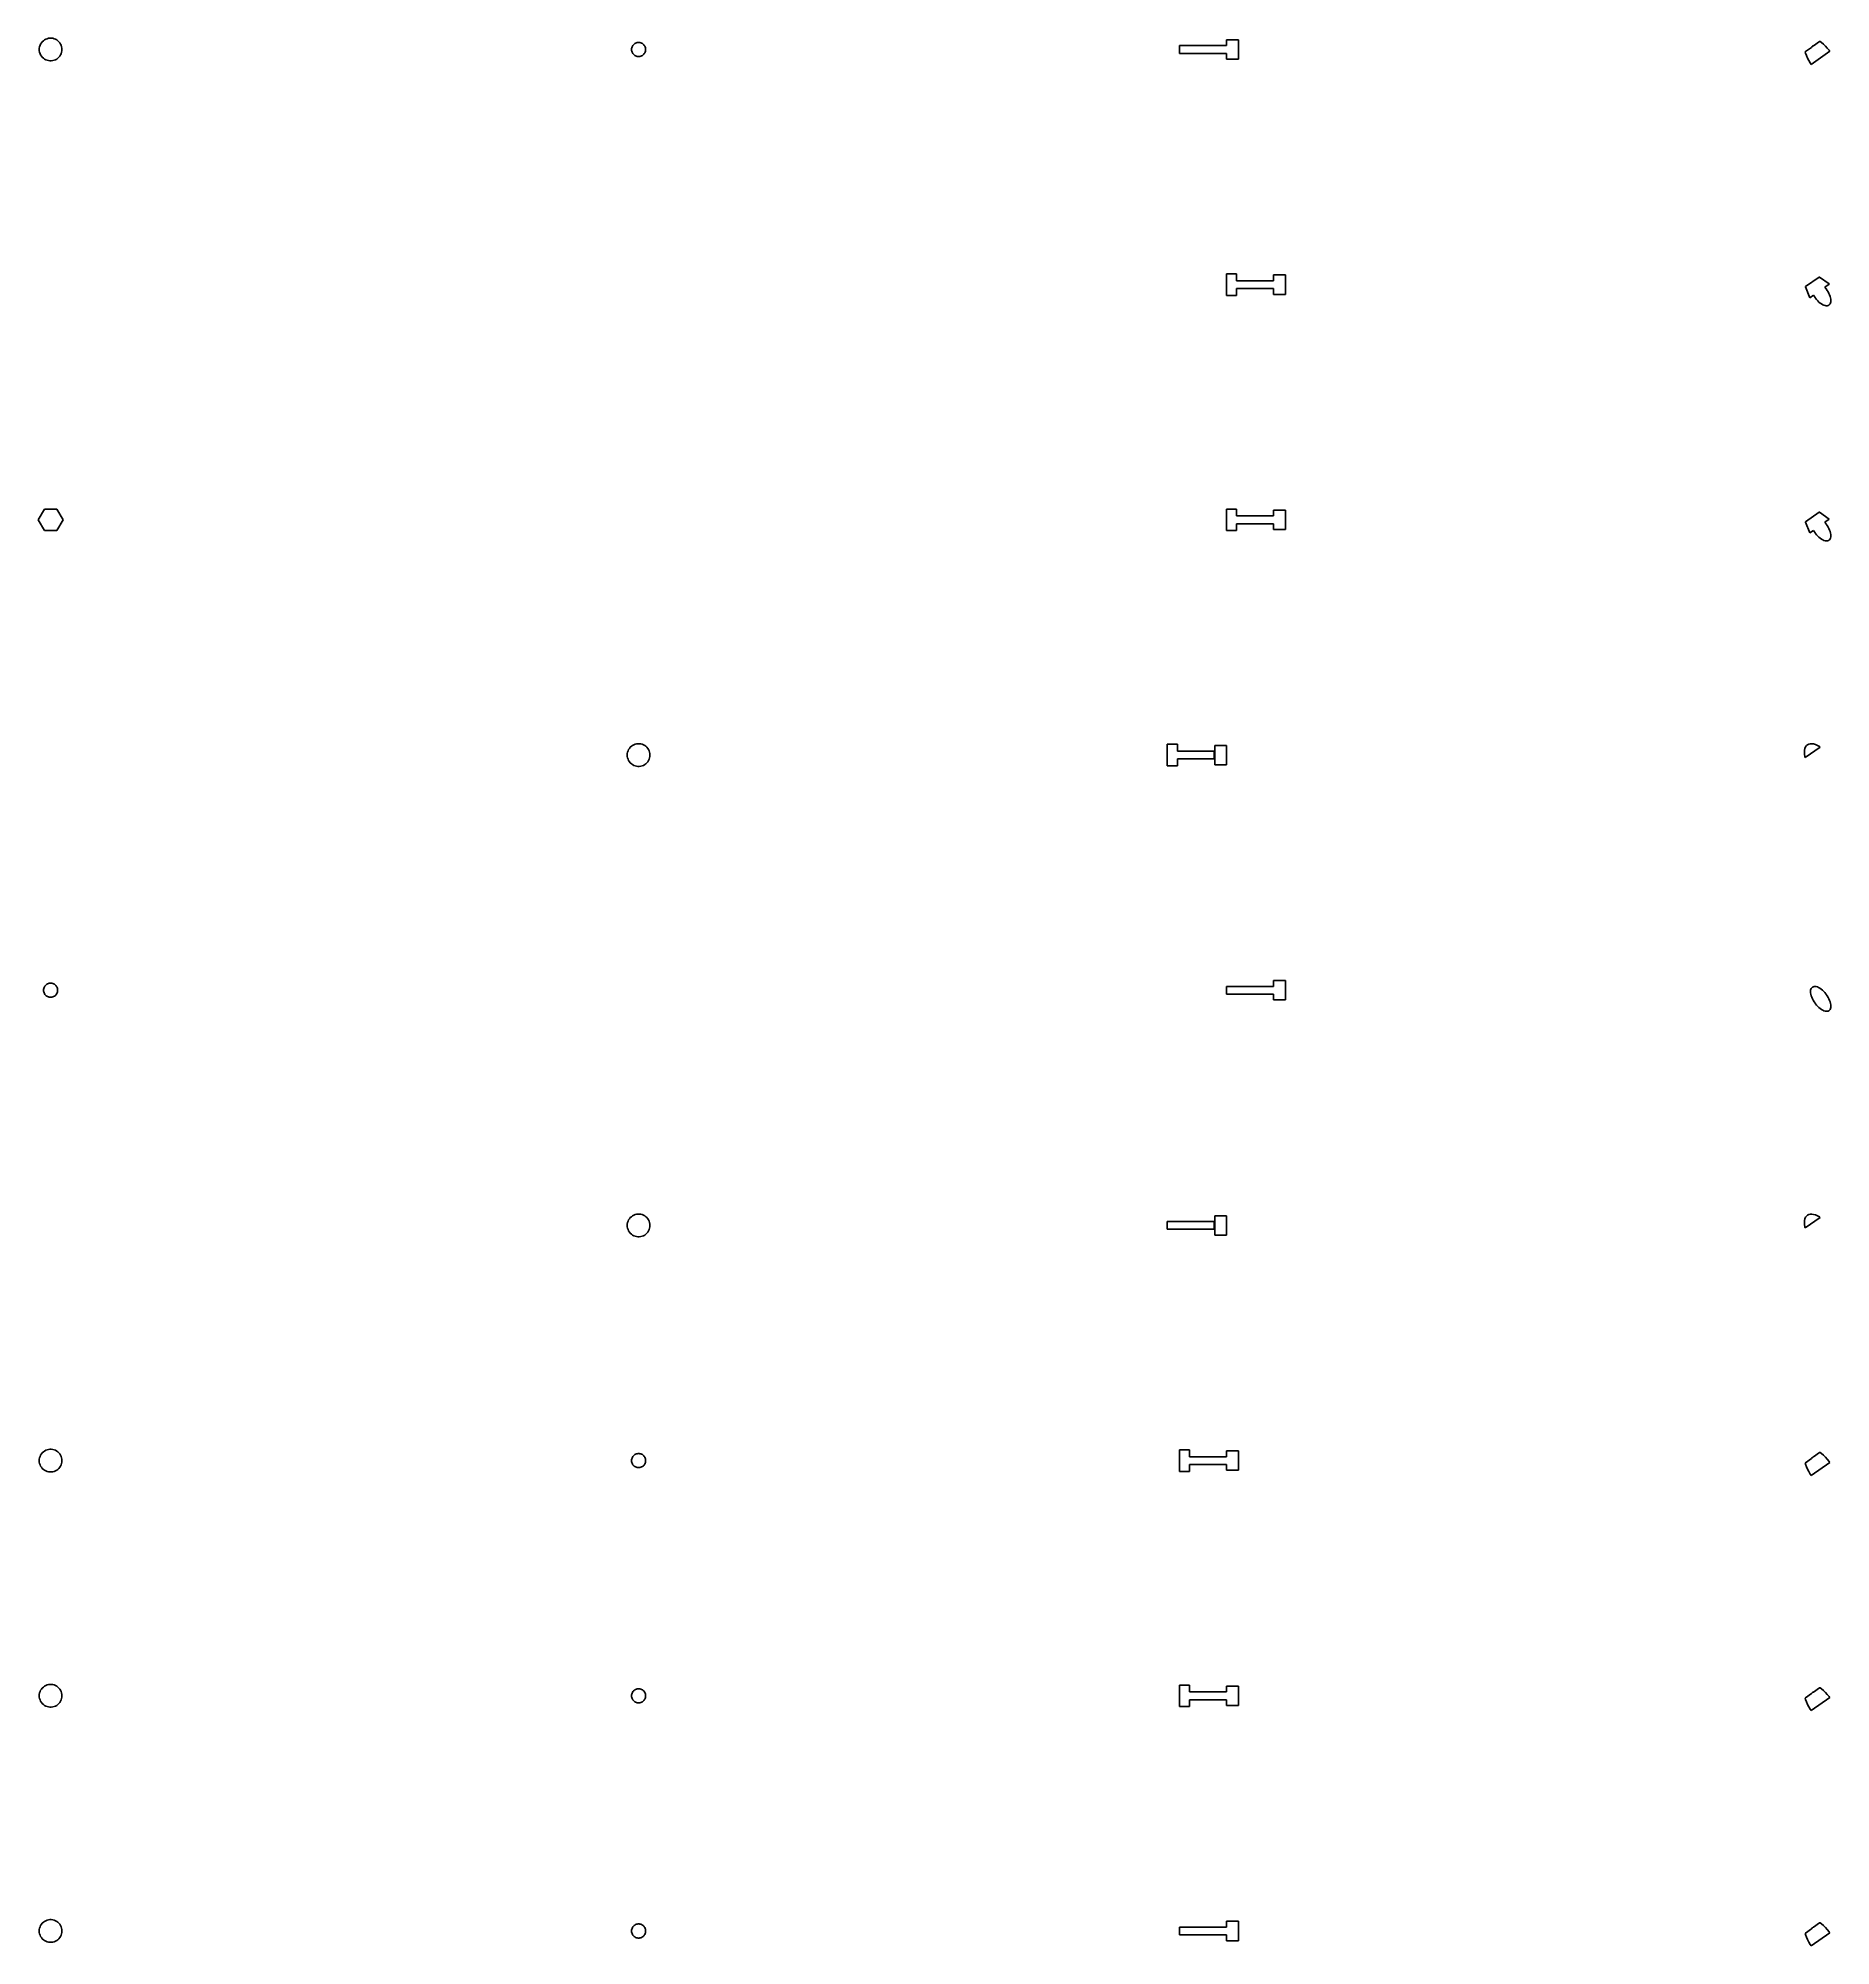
# Model space of a CAD drawing. Header units: metres. Extents: x -3 to 454, y -4 to 483.
import ezdxf

# ---------------------------------------------------------------- set-up
doc = ezdxf.new("R2010")
doc.units = ezdxf.units.M

msp = doc.modelspace()

# ---------------------------------------------------------------- linework, layer by layer
for p, q in [((-2.114, 481.985), (-2.34615, 481.705)), ((-1.84853, 482.234), (-2.114, 481.985)), ((-1.55389, 482.449), (-1.84853, 482.234)), ((-1.23476, 482.624), (-1.55389, 482.449)), ((-0.896149, 482.758), (-1.23476, 482.624)), ((-0.543396, 482.849), (-0.896149, 482.758)), ((-0.182083, 482.894), (-0.543396, 482.849)), ((0.182083, 482.894), (-0.182083, 482.894)), ((0.543396, 482.849), (0.182083, 482.894)), ((0.896149, 482.758), (0.543396, 482.849)), ((1.23476, 482.624), (0.896149, 482.758)), ((1.55389, 482.449), (1.23476, 482.624)), ((1.84853, 482.234), (1.55389, 482.449)), ((2.114, 481.985), (1.84853, 482.234)), ((2.34615, 481.705), (2.114, 481.985)), ((303, 482.478), (300, 482.478)), ((300, 482.478), (300, 480.989)), ((303, 477.522), (303, 482.478)), ((451.29, 482.043), (449.757, 480.96)), ((451.318, 482.047), (451.29, 482.043)), ((451.394, 482.047), (451.318, 482.047)), ((451.758, 481.79), (451.394, 482.047)), ((-2.87712, 480.363), (-2.89999, 480)), ((-2.89999, 480), (-2.87712, 479.637)), ((-2.80888, 480.721), (-2.87712, 480.363)), ((-2.87712, 479.637), (-2.80888, 479.279)), ((-2.69635, 481.068), (-2.80888, 480.721)), ((-2.80888, 479.279), (-2.69635, 478.932)), ((-2.54128, 481.397), (-2.69635, 481.068)), ((-2.69635, 478.932), (-2.54128, 478.603)), ((-2.34615, 481.705), (-2.54128, 481.397)), ((-2.54128, 478.603), (-2.34615, 478.295)), ((-2.34615, 478.295), (-2.114, 478.015)), ((-2.114, 478.015), (-1.84853, 477.766)), ((-1.84853, 477.766), (-1.55389, 477.551)), ((-1.55389, 477.551), (-1.23476, 477.376)), ((-1.23476, 477.376), (-0.896149, 477.242)), ((-0.896149, 477.242), (-0.543396, 477.151)), ((-0.543396, 477.151), (-0.182083, 477.106)), ((-0.182083, 477.106), (0.182083, 477.106)), ((0.182083, 477.106), (0.543396, 477.151)), ((0.543396, 477.151), (0.896149, 477.242)), ((0.896149, 477.242), (1.23476, 477.376)), ((1.23476, 477.376), (1.55389, 477.551)), ((1.55389, 477.551), (1.84853, 477.766)), ((1.84853, 477.766), (2.114, 478.015)), ((2.114, 478.015), (2.34615, 478.295)), ((2.54128, 481.397), (2.34615, 481.705)), ((2.34615, 478.295), (2.54128, 478.603)), ((2.69635, 481.068), (2.54128, 481.397)), ((2.54128, 478.603), (2.69635, 478.932)), ((2.80888, 480.721), (2.69635, 481.068)), ((2.69635, 478.932), (2.80888, 479.279)), ((2.87712, 480.363), (2.80888, 480.721)), ((2.80888, 479.279), (2.87712, 479.637)), ((2.89999, 480), (2.87712, 480.363)), ((2.87712, 479.637), (2.89999, 480)), ((148.214, 480.226), (148.2, 480)), ((148.2, 480), (148.214, 479.774)), ((148.257, 480.448), (148.214, 480.226)), ((148.214, 479.774), (148.257, 479.552)), ((148.326, 480.663), (148.257, 480.448)), ((148.257, 479.552), (148.326, 479.337)), ((148.423, 480.867), (148.326, 480.663)), ((148.326, 479.337), (148.423, 479.133)), ((148.544, 481.058), (148.423, 480.867)), ((148.423, 479.133), (148.544, 478.942)), ((148.688, 481.232), (148.544, 481.058)), ((148.544, 478.942), (148.688, 478.768)), ((148.853, 481.387), (148.688, 481.232)), ((148.688, 478.768), (148.853, 478.613)), ((149.036, 481.52), (148.853, 481.387)), ((148.853, 478.613), (149.036, 478.48)), ((149.234, 481.629), (149.036, 481.52)), ((149.036, 478.48), (149.234, 478.371)), ((149.444, 481.712), (149.234, 481.629)), ((149.234, 478.371), (149.444, 478.288)), ((149.663, 481.768), (149.444, 481.712)), ((149.444, 478.288), (149.663, 478.232)), ((149.887, 481.796), (149.663, 481.768)), ((149.663, 478.232), (149.887, 478.204)), ((150.113, 481.796), (149.887, 481.796)), ((149.887, 478.204), (150.113, 478.204)), ((150.337, 481.768), (150.113, 481.796)), ((150.113, 478.204), (150.337, 478.232)), ((150.556, 481.712), (150.337, 481.768)), ((150.337, 478.232), (150.556, 478.288)), ((150.766, 481.629), (150.556, 481.712)), ((150.556, 478.288), (150.766, 478.371)), ((150.964, 481.52), (150.766, 481.629)), ((150.766, 478.371), (150.964, 478.48)), ((151.147, 481.387), (150.964, 481.52)), ((150.964, 478.48), (151.147, 478.613)), ((151.312, 481.232), (151.147, 481.387)), ((151.147, 478.613), (151.312, 478.768)), ((151.456, 481.058), (151.312, 481.232)), ((151.312, 478.768), (151.456, 478.942)), ((151.577, 480.867), (151.456, 481.058)), ((151.456, 478.942), (151.577, 479.133)), ((151.674, 480.663), (151.577, 480.867)), ((151.577, 479.133), (151.674, 479.337)), ((151.743, 480.448), (151.674, 480.663)), ((151.674, 479.337), (151.743, 479.552)), ((151.786, 480.226), (151.743, 480.448)), ((151.743, 479.552), (151.786, 479.774)), ((151.8, 480), (151.786, 480.226)), ((151.786, 479.774), (151.8, 480)), ((300, 480.989), (288, 480.989)), ((288, 480.989), (288, 479.011)), ((288, 479.011), (300, 479.011)), ((300, 479.011), (300, 477.522)), ((300, 477.522), (303, 477.522)), ((447.644, 479.465), (447.607, 479.368)), ((447.607, 479.368), (447.687, 479.065)), ((449.174, 480.547), (447.644, 479.465)), ((447.687, 479.065), (447.906, 478.444)), ((447.906, 478.444), (448.182, 477.814)), ((448.182, 477.814), (448.51, 477.185)), ((448.51, 477.185), (448.886, 476.567)), ((449.137, 476.208), (453.863, 479.55)), ((449.269, 480.682), (449.174, 480.547)), ((449.441, 480.831), (449.269, 480.682)), ((449.644, 480.933), (449.441, 480.831)), ((449.757, 480.96), (449.644, 480.933)), ((452.268, 481.364), (451.758, 481.79)), ((452.767, 480.883), (452.268, 481.364)), ((453.246, 480.355), (452.767, 480.883)), ((453.698, 479.788), (453.246, 480.355)), ((453.798, 479.646), (453.698, 479.788)), ((453.831, 479.598), (453.798, 479.646)), ((453.863, 479.55), (453.831, 479.598)), ((448.886, 476.567), (449.137, 476.208)), ((302.5, 422.748), (300, 422.748)), ((300, 422.748), (300, 417.252)), ((302.5, 420.989), (302.5, 422.748)), ((312, 420.989), (302.5, 420.989)), ((302.5, 419.011), (312, 419.011)), ((302.5, 417.252), (302.5, 419.011)), ((315, 422.478), (312, 422.478)), ((312, 422.478), (312, 420.989)), ((312, 419.011), (312, 417.522)), ((315, 417.522), (315, 422.478)), ((447.691, 419.499), (447.681, 419.421)), ((447.681, 419.421), (448.805, 416.68)), ((451.148, 421.943), (447.691, 419.499)), ((451.248, 421.943), (451.148, 421.943)), ((453.744, 420.179), (451.248, 421.943)), ((452.616, 419.375), (453.746, 420.174)), ((452.864, 419.064), (452.616, 419.375)), ((452.964, 418.922), (452.864, 419.064)), ((453.223, 418.551), (452.964, 418.922)), ((453.456, 418.168), (453.223, 418.551)), ((453.746, 420.176), (453.744, 420.179)), ((453.746, 420.174), (453.746, 420.176)), ((300, 417.252), (302.5, 417.252)), ((312, 417.522), (315, 417.522)), ((448.805, 416.68), (449.719, 417.326)), ((449.719, 417.326), (449.877, 417.065)), ((449.877, 417.065), (450.136, 416.694)), ((450.136, 416.694), (450.236, 416.552)), ((450.236, 416.552), (450.516, 416.2)), ((450.516, 416.2), (450.813, 415.872)), ((450.813, 415.872), (451.123, 415.574)), ((451.123, 415.574), (451.44, 415.31)), ((451.44, 415.31), (451.76, 415.084)), ((451.76, 415.084), (452.077, 414.899)), ((452.077, 414.899), (452.387, 414.76)), ((452.387, 414.76), (452.684, 414.668)), ((452.684, 414.668), (452.964, 414.623)), ((452.964, 414.623), (453.223, 414.628)), ((453.223, 414.628), (453.456, 414.683)), ((453.659, 417.777), (453.456, 418.168)), ((453.456, 414.683), (453.659, 414.785)), ((453.831, 417.386), (453.659, 417.777)), ((453.659, 414.785), (453.831, 414.934)), ((453.967, 417.001), (453.831, 417.386)), ((453.831, 414.934), (453.967, 415.127)), ((454.066, 416.627), (453.967, 417.001)), ((453.967, 415.127), (454.066, 415.361)), ((454.126, 416.271), (454.066, 416.627)), ((454.066, 415.361), (454.126, 415.632)), ((454.146, 415.937), (454.126, 416.271)), ((454.126, 415.632), (454.146, 415.937)), ((-1.58675, 362.748), (-3.17349, 360)), ((1.58675, 362.748), (-1.58675, 362.748)), ((3.17349, 360), (1.58675, 362.748)), ((302.5, 362.748), (300, 362.748)), ((300, 362.748), (300, 357.252)), ((302.5, 360.989), (302.5, 362.748)), ((312, 360.989), (302.5, 360.989)), ((315, 362.478), (312, 362.478)), ((312, 362.478), (312, 360.989)), ((315, 357.522), (315, 362.478)), ((451.148, 361.943), (447.691, 359.499)), ((451.248, 361.943), (451.148, 361.943)), ((453.744, 360.179), (451.248, 361.943)), ((452.616, 359.375), (453.746, 360.174)), ((453.746, 360.176), (453.744, 360.179)), ((453.746, 360.174), (453.746, 360.176)), ((-3.17349, 360), (-1.58675, 357.252)), ((-1.58675, 357.252), (1.58675, 357.252)), ((1.58675, 357.252), (3.17349, 360)), ((300, 357.252), (302.5, 357.252)), ((302.5, 359.011), (312, 359.011)), ((302.5, 357.252), (302.5, 359.011)), ((312, 359.011), (312, 357.522)), ((312, 357.522), (315, 357.522)), ((447.691, 359.499), (447.681, 359.421)), ((447.681, 359.421), (448.805, 356.68)), ((448.805, 356.68), (449.719, 357.326)), ((449.719, 357.326), (449.877, 357.065)), ((449.877, 357.065), (450.136, 356.694)), ((450.136, 356.694), (450.236, 356.552)), ((450.236, 356.552), (450.516, 356.2)), ((450.516, 356.2), (450.813, 355.872)), ((450.813, 355.872), (451.123, 355.574)), ((451.123, 355.574), (451.44, 355.31)), ((451.44, 355.31), (451.76, 355.084)), ((452.864, 359.064), (452.616, 359.375)), ((452.964, 358.922), (452.864, 359.064)), ((453.223, 358.551), (452.964, 358.922)), ((453.456, 358.168), (453.223, 358.551)), ((453.659, 357.777), (453.456, 358.168)), ((453.831, 357.386), (453.659, 357.777)), ((453.967, 357.001), (453.831, 357.386)), ((454.066, 356.627), (453.967, 357.001)), ((453.967, 355.127), (454.066, 355.361)), ((454.126, 356.271), (454.066, 356.627)), ((454.066, 355.361), (454.126, 355.632)), ((454.146, 355.937), (454.126, 356.271)), ((454.126, 355.632), (454.146, 355.937)), ((451.76, 355.084), (452.077, 354.899)), ((452.077, 354.899), (452.387, 354.76)), ((452.387, 354.76), (452.684, 354.668)), ((452.684, 354.668), (452.964, 354.623)), ((452.964, 354.623), (453.223, 354.628)), ((453.223, 354.628), (453.456, 354.683)), ((453.456, 354.683), (453.659, 354.785)), ((453.659, 354.785), (453.831, 354.934)), ((453.831, 354.934), (453.967, 355.127)), ((147.886, 301.985), (147.654, 301.705)), ((148.151, 302.234), (147.886, 301.985)), ((148.446, 302.449), (148.151, 302.234)), ((148.765, 302.624), (148.446, 302.449)), ((149.104, 302.758), (148.765, 302.624)), ((149.457, 302.849), (149.104, 302.758)), ((149.818, 302.894), (149.457, 302.849)), ((150.182, 302.894), (149.818, 302.894)), ((150.543, 302.849), (150.182, 302.894)), ((150.896, 302.758), (150.543, 302.849)), ((151.235, 302.624), (150.896, 302.758)), ((151.554, 302.449), (151.235, 302.624)), ((151.849, 302.234), (151.554, 302.449)), ((152.114, 301.985), (151.849, 302.234)), ((152.346, 301.705), (152.114, 301.985)), ((287.5, 302.748), (284.8, 302.748)), ((284.8, 302.748), (284.8, 297.252)), ((287.5, 300.989), (287.5, 302.748)), ((300, 302.478), (297, 302.478)), ((297, 302.478), (297, 297.522)), ((300, 297.522), (300, 302.478)), ((447.687, 302.085), (447.528, 301.707)), ((447.607, 299.368), (451.394, 302.047)), ((447.906, 302.396), (447.687, 302.085)), ((448.182, 302.635), (447.906, 302.396)), ((448.51, 302.8), (448.182, 302.635)), ((448.886, 302.887), (448.51, 302.8)), ((449.302, 302.895), (448.886, 302.887)), ((449.754, 302.824), (449.302, 302.895)), ((450.233, 302.675), (449.754, 302.824)), ((450.732, 302.451), (450.233, 302.675)), ((451.242, 302.154), (450.732, 302.451)), ((451.394, 302.047), (451.242, 302.154)), ((147.123, 300.363), (147.1, 300)), ((147.1, 300), (147.123, 299.637)), ((147.191, 300.721), (147.123, 300.363)), ((147.123, 299.637), (147.191, 299.279)), ((147.304, 301.068), (147.191, 300.721)), ((147.191, 299.279), (147.304, 298.932)), ((147.459, 301.397), (147.304, 301.068)), ((147.304, 298.932), (147.459, 298.603)), ((147.654, 301.705), (147.459, 301.397)), ((147.459, 298.603), (147.654, 298.295)), ((147.654, 298.295), (147.886, 298.015)), ((147.886, 298.015), (148.151, 297.766)), ((148.151, 297.766), (148.446, 297.551)), ((148.446, 297.551), (148.765, 297.376)), ((148.765, 297.376), (149.104, 297.242)), ((149.104, 297.242), (149.457, 297.151)), ((149.457, 297.151), (149.818, 297.106)), ((149.818, 297.106), (150.182, 297.106)), ((150.182, 297.106), (150.543, 297.151)), ((150.543, 297.151), (150.896, 297.242)), ((150.896, 297.242), (151.235, 297.376)), ((151.235, 297.376), (151.554, 297.551)), ((151.554, 297.551), (151.849, 297.766)), ((151.849, 297.766), (152.114, 298.015)), ((152.114, 298.015), (152.346, 298.295)), ((152.541, 301.397), (152.346, 301.705)), ((152.346, 298.295), (152.541, 298.603)), ((152.696, 301.068), (152.541, 301.397)), ((152.541, 298.603), (152.696, 298.932)), ((152.809, 300.721), (152.696, 301.068)), ((152.696, 298.932), (152.809, 299.279)), ((152.877, 300.363), (152.809, 300.721)), ((152.809, 299.279), (152.877, 299.637)), ((152.9, 300), (152.877, 300.363)), ((152.877, 299.637), (152.9, 300)), ((284.8, 297.252), (287.5, 297.252)), ((296.8, 300.989), (287.5, 300.989)), ((287.5, 299.011), (296.8, 299.011)), ((287.5, 297.252), (287.5, 299.011)), ((296.8, 299.011), (296.8, 300.989)), ((297, 297.522), (300, 297.522)), ((447.431, 301.27), (447.399, 300.779)), ((447.399, 300.779), (447.431, 300.242)), ((447.528, 301.707), (447.431, 301.27)), ((447.431, 300.242), (447.528, 299.668)), ((447.528, 299.668), (447.607, 299.368)), ((-1.7858, 240.226), (-1.79999, 240)), ((-1.79999, 240), (-1.7858, 239.774)), ((-1.74344, 240.448), (-1.7858, 240.226)), ((-1.7858, 239.774), (-1.74344, 239.552)), ((-1.67358, 240.663), (-1.74344, 240.448)), ((-1.74344, 239.552), (-1.67358, 239.337)), ((-1.57735, 240.867), (-1.67358, 240.663)), ((-1.67358, 239.337), (-1.57735, 239.133)), ((-1.45622, 241.058), (-1.57735, 240.867)), ((-1.57735, 239.133), (-1.45622, 238.942)), ((-1.31213, 241.232), (-1.45622, 241.058)), ((-1.45622, 238.942), (-1.31213, 238.768)), ((-1.14735, 241.387), (-1.31213, 241.232)), ((-1.31213, 238.768), (-1.14735, 238.613)), ((-0.964478, 241.52), (-1.14735, 241.387)), ((-1.14735, 238.613), (-0.964478, 238.48)), ((-0.766388, 241.629), (-0.964478, 241.52)), ((-0.964478, 238.48), (-0.766388, 238.371)), ((-0.556229, 241.712), (-0.766388, 241.629)), ((-0.33728, 241.768), (-0.556229, 241.712)), ((-0.113022, 241.796), (-0.33728, 241.768)), ((0.113022, 241.796), (-0.113022, 241.796)), ((0.33728, 241.768), (0.113022, 241.796)), ((0.556229, 241.712), (0.33728, 241.768)), ((0.766388, 241.629), (0.556229, 241.712)), ((0.964478, 241.52), (0.766388, 241.629)), ((0.766388, 238.371), (0.964478, 238.48)), ((1.14735, 241.387), (0.964478, 241.52)), ((0.964478, 238.48), (1.14735, 238.613)), ((1.31213, 241.232), (1.14735, 241.387)), ((1.14735, 238.613), (1.31213, 238.768)), ((1.45622, 241.058), (1.31213, 241.232)), ((1.31213, 238.768), (1.45622, 238.942)), ((1.57735, 240.867), (1.45622, 241.058)), ((1.45622, 238.942), (1.57735, 239.133)), ((1.67358, 240.663), (1.57735, 240.867)), ((1.57735, 239.133), (1.67358, 239.337)), ((1.74344, 240.448), (1.67358, 240.663)), ((1.67358, 239.337), (1.74344, 239.552)), ((1.7858, 240.226), (1.74344, 240.448)), ((1.74344, 239.552), (1.7858, 239.774)), ((1.79999, 240), (1.7858, 240.226)), ((1.7858, 239.774), (1.79999, 240)), ((312, 240.989), (300, 240.989)), ((300, 240.989), (300, 239.011)), ((300, 239.011), (312, 239.011)), ((315, 242.478), (312, 242.478)), ((312, 242.478), (312, 240.989)), ((312, 239.011), (312, 237.522)), ((315, 237.522), (315, 242.478)), ((448.974, 239.984), (448.954, 239.679)), ((448.954, 239.679), (448.974, 239.345)), ((449.034, 240.255), (448.974, 239.984)), ((448.974, 239.345), (449.034, 238.989)), ((449.108, 240.43), (449.034, 240.255)), ((449.034, 238.989), (449.133, 238.615)), ((449.148, 240.469), (449.108, 240.43)), ((449.133, 238.615), (449.269, 238.23)), ((449.318, 240.613), (449.148, 240.469)), ((449.499, 240.748), (449.318, 240.613)), ((449.688, 240.871), (449.499, 240.748)), ((449.882, 240.981), (449.688, 240.871)), ((449.897, 240.988), (449.882, 240.981)), ((450.136, 240.992), (449.897, 240.988)), ((450.416, 240.948), (450.136, 240.992)), ((450.713, 240.856), (450.416, 240.948)), ((451.023, 240.716), (450.713, 240.856)), ((451.34, 240.532), (451.023, 240.716)), ((451.66, 240.306), (451.34, 240.532)), ((451.977, 240.042), (451.66, 240.306)), ((452.287, 239.743), (451.977, 240.042)), ((452.584, 239.416), (452.287, 239.743)), ((452.864, 239.063), (452.584, 239.416)), ((452.964, 238.922), (452.864, 239.063)), ((453.223, 238.551), (452.964, 238.922)), ((453.456, 238.168), (453.223, 238.551)), ((-0.766388, 238.371), (-0.556229, 238.288)), ((-0.556229, 238.288), (-0.33728, 238.232)), ((-0.33728, 238.232), (-0.113022, 238.204)), ((-0.113022, 238.204), (0.113022, 238.204)), ((0.113022, 238.204), (0.33728, 238.232)), ((0.33728, 238.232), (0.556229, 238.288)), ((0.556229, 238.288), (0.766388, 238.371)), ((312, 237.522), (315, 237.522)), ((449.269, 238.23), (449.441, 237.839)), ((449.441, 237.839), (449.644, 237.448)), ((449.644, 237.448), (449.877, 237.065)), ((449.877, 237.065), (450.136, 236.694)), ((450.136, 236.694), (450.236, 236.552)), ((450.236, 236.552), (450.516, 236.2)), ((450.516, 236.2), (450.813, 235.872)), ((450.813, 235.872), (451.123, 235.574)), ((451.123, 235.574), (451.44, 235.31)), ((451.44, 235.31), (451.76, 235.084)), ((451.76, 235.084), (452.077, 234.899)), ((452.077, 234.899), (452.387, 234.76)), ((452.387, 234.76), (452.684, 234.668)), ((452.684, 234.668), (452.964, 234.623)), ((452.964, 234.623), (453.223, 234.628)), ((453.223, 234.628), (453.456, 234.683)), ((453.659, 237.777), (453.456, 238.168)), ((453.456, 234.683), (453.659, 234.785)), ((453.831, 237.386), (453.659, 237.777)), ((453.659, 234.785), (453.831, 234.934)), ((453.967, 237.001), (453.831, 237.386)), ((453.831, 234.934), (453.967, 235.127)), ((454.066, 236.627), (453.967, 237.001)), ((453.967, 235.127), (454.066, 235.361)), ((454.126, 236.27), (454.066, 236.627)), ((454.066, 235.361), (454.126, 235.632)), ((454.146, 235.937), (454.126, 236.27)), ((454.126, 235.632), (454.146, 235.937)), ((147.123, 180.363), (147.1, 180)), ((147.191, 180.721), (147.123, 180.363)), ((147.304, 181.068), (147.191, 180.721)), ((147.459, 181.397), (147.304, 181.068)), ((147.654, 181.705), (147.459, 181.397)), ((147.886, 181.985), (147.654, 181.705)), ((148.151, 182.234), (147.886, 181.985)), ((148.446, 182.449), (148.151, 182.234)), ((148.765, 182.624), (148.446, 182.449)), ((149.104, 182.758), (148.765, 182.624)), ((149.457, 182.849), (149.104, 182.758)), ((149.818, 182.894), (149.457, 182.849)), ((150.182, 182.894), (149.818, 182.894)), ((150.543, 182.849), (150.182, 182.894)), ((150.896, 182.758), (150.543, 182.849)), ((151.235, 182.624), (150.896, 182.758)), ((151.554, 182.449), (151.235, 182.624)), ((151.849, 182.234), (151.554, 182.449)), ((152.114, 181.985), (151.849, 182.234)), ((152.346, 181.705), (152.114, 181.985)), ((152.541, 181.397), (152.346, 181.705)), ((152.696, 181.068), (152.541, 181.397)), ((152.809, 180.721), (152.696, 181.068)), ((152.877, 180.363), (152.809, 180.721)), ((152.9, 180), (152.877, 180.363)), ((296.8, 180.989), (284.8, 180.989)), ((284.8, 180.989), (284.8, 179.011)), ((296.8, 179.011), (296.8, 180.989)), ((300, 182.478), (297, 182.478)), ((297, 182.478), (297, 177.522)), ((300, 177.522), (300, 182.478)), ((447.431, 181.27), (447.399, 180.779)), ((447.399, 180.779), (447.431, 180.242)), ((447.528, 181.708), (447.431, 181.27)), ((447.431, 180.242), (447.528, 179.668)), ((447.687, 182.085), (447.528, 181.708)), ((447.607, 179.368), (451.394, 182.047)), ((447.906, 182.396), (447.687, 182.085)), ((448.182, 182.635), (447.906, 182.396)), ((448.51, 182.8), (448.182, 182.635)), ((448.886, 182.887), (448.51, 182.8)), ((449.302, 182.895), (448.886, 182.887)), ((449.754, 182.824), (449.302, 182.895)), ((450.233, 182.675), (449.754, 182.824)), ((450.732, 182.451), (450.233, 182.675)), ((451.242, 182.154), (450.732, 182.451)), ((451.394, 182.047), (451.242, 182.154)), ((147.1, 180), (147.123, 179.637)), ((147.123, 179.637), (147.191, 179.279)), ((147.191, 179.279), (147.304, 178.932)), ((147.304, 178.932), (147.459, 178.603)), ((147.459, 178.603), (147.654, 178.295)), ((147.654, 178.295), (147.886, 178.015)), ((147.886, 178.015), (148.151, 177.766)), ((148.151, 177.766), (148.446, 177.551)), ((148.446, 177.551), (148.765, 177.376)), ((148.765, 177.376), (149.104, 177.242)), ((149.104, 177.242), (149.457, 177.151)), ((149.457, 177.151), (149.818, 177.106)), ((149.818, 177.106), (150.182, 177.106)), ((150.182, 177.106), (150.543, 177.151)), ((150.543, 177.151), (150.896, 177.242)), ((150.896, 177.242), (151.235, 177.376)), ((151.235, 177.376), (151.554, 177.551)), ((151.554, 177.551), (151.849, 177.766)), ((151.849, 177.766), (152.114, 178.015)), ((152.114, 178.015), (152.346, 178.295)), ((152.346, 178.295), (152.541, 178.603)), ((152.541, 178.603), (152.696, 178.932)), ((152.696, 178.932), (152.809, 179.279)), ((152.809, 179.279), (152.877, 179.637)), ((152.877, 179.637), (152.9, 180)), ((284.8, 179.011), (296.8, 179.011)), ((297, 177.522), (300, 177.522)), ((447.528, 179.668), (447.607, 179.368)), ((-2.34615, 121.705), (-2.54128, 121.397)), ((-2.114, 121.985), (-2.34615, 121.705)), ((-1.84853, 122.234), (-2.114, 121.985)), ((-1.55389, 122.449), (-1.84853, 122.234)), ((-1.23476, 122.624), (-1.55389, 122.449)), ((-0.896149, 122.758), (-1.23476, 122.624)), ((-0.543396, 122.849), (-0.896149, 122.758)), ((-0.182083, 122.894), (-0.543396, 122.849)), ((0.182083, 122.894), (-0.182083, 122.894)), ((0.543396, 122.849), (0.182083, 122.894)), ((0.896149, 122.758), (0.543396, 122.849)), ((1.23476, 122.624), (0.896149, 122.758)), ((1.55389, 122.449), (1.23476, 122.624)), ((1.84853, 122.234), (1.55389, 122.449)), ((2.114, 121.985), (1.84853, 122.234)), ((2.34615, 121.705), (2.114, 121.985)), ((2.54128, 121.397), (2.34615, 121.705)), ((149.444, 121.712), (149.234, 121.629)), ((149.663, 121.768), (149.444, 121.712)), ((149.887, 121.796), (149.663, 121.768)), ((150.113, 121.796), (149.887, 121.796)), ((150.337, 121.768), (150.113, 121.796)), ((150.556, 121.712), (150.337, 121.768)), ((150.766, 121.629), (150.556, 121.712)), ((290.5, 122.748), (288, 122.748)), ((288, 122.748), (288, 117.252)), ((290.5, 120.989), (290.5, 122.748)), ((303, 122.478), (300, 122.478)), ((300, 122.478), (300, 120.989)), ((303, 117.522), (303, 122.478)), ((451.29, 122.043), (449.757, 120.96)), ((451.318, 122.047), (451.29, 122.043)), ((451.394, 122.047), (451.318, 122.047)), ((451.758, 121.79), (451.394, 122.047)), ((452.268, 121.364), (451.758, 121.79)), ((-2.87712, 120.363), (-2.89999, 120)), ((-2.89999, 120), (-2.87712, 119.637)), ((-2.80888, 120.721), (-2.87712, 120.363)), ((-2.87712, 119.637), (-2.80888, 119.279)), ((-2.69635, 121.068), (-2.80888, 120.721)), ((-2.80888, 119.279), (-2.69635, 118.932)), ((-2.54128, 121.397), (-2.69635, 121.068)), ((-2.69635, 118.932), (-2.54128, 118.603)), ((-2.54128, 118.603), (-2.34615, 118.295)), ((-2.34615, 118.295), (-2.114, 118.015)), ((-2.114, 118.015), (-1.84853, 117.766)), ((-1.84853, 117.766), (-1.55389, 117.551)), ((-1.55389, 117.551), (-1.23476, 117.376)), ((-1.23476, 117.376), (-0.896149, 117.242)), ((-0.896149, 117.242), (-0.543396, 117.151)), ((-0.543396, 117.151), (-0.182083, 117.106)), ((-0.182083, 117.106), (0.182083, 117.106)), ((0.182083, 117.106), (0.543396, 117.151)), ((0.543396, 117.151), (0.896149, 117.242)), ((0.896149, 117.242), (1.23476, 117.376)), ((1.23476, 117.376), (1.55389, 117.551)), ((1.55389, 117.551), (1.84853, 117.766)), ((1.84853, 117.766), (2.114, 118.015)), ((2.114, 118.015), (2.34615, 118.295)), ((2.34615, 118.295), (2.54128, 118.603)), ((2.69635, 121.068), (2.54128, 121.397)), ((2.54128, 118.603), (2.69635, 118.932)), ((2.80888, 120.721), (2.69635, 121.068)), ((2.69635, 118.932), (2.80888, 119.279)), ((2.87712, 120.363), (2.80888, 120.721)), ((2.80888, 119.279), (2.87712, 119.637)), ((2.89999, 120), (2.87712, 120.363)), ((2.87712, 119.637), (2.89999, 120)), ((148.214, 120.226), (148.2, 120)), ((148.2, 120), (148.214, 119.774)), ((148.257, 120.448), (148.214, 120.226)), ((148.214, 119.774), (148.257, 119.552)), ((148.326, 120.663), (148.257, 120.448)), ((148.257, 119.552), (148.326, 119.337)), ((148.423, 120.867), (148.326, 120.663)), ((148.326, 119.337), (148.423, 119.133)), ((148.544, 121.058), (148.423, 120.867)), ((148.423, 119.133), (148.544, 118.942)), ((148.688, 121.232), (148.544, 121.058)), ((148.544, 118.942), (148.688, 118.768)), ((148.853, 121.387), (148.688, 121.232)), ((148.688, 118.768), (148.853, 118.613)), ((149.036, 121.52), (148.853, 121.387)), ((148.853, 118.613), (149.036, 118.48)), ((149.234, 121.629), (149.036, 121.52)), ((149.036, 118.48), (149.234, 118.371)), ((149.234, 118.371), (149.444, 118.288)), ((149.444, 118.288), (149.663, 118.232)), ((149.663, 118.232), (149.887, 118.204)), ((149.887, 118.204), (150.113, 118.204)), ((150.113, 118.204), (150.337, 118.232)), ((150.337, 118.232), (150.556, 118.288)), ((150.556, 118.288), (150.766, 118.371)), ((150.964, 121.52), (150.766, 121.629)), ((150.766, 118.371), (150.964, 118.48)), ((151.147, 121.387), (150.964, 121.52)), ((150.964, 118.48), (151.147, 118.613)), ((151.312, 121.232), (151.147, 121.387)), ((151.147, 118.613), (151.312, 118.768)), ((151.456, 121.058), (151.312, 121.232)), ((151.312, 118.768), (151.456, 118.942)), ((151.577, 120.867), (151.456, 121.058)), ((151.456, 118.942), (151.577, 119.133)), ((151.674, 120.663), (151.577, 120.867)), ((151.577, 119.133), (151.674, 119.337)), ((151.743, 120.448), (151.674, 120.663)), ((151.674, 119.337), (151.743, 119.552)), ((151.786, 120.226), (151.743, 120.448)), ((151.743, 119.552), (151.786, 119.774)), ((151.8, 120), (151.786, 120.226)), ((151.786, 119.774), (151.8, 120)), ((288, 117.252), (290.5, 117.252)), ((300, 120.989), (290.5, 120.989)), ((290.5, 119.011), (300, 119.011)), ((290.5, 117.252), (290.5, 119.011)), ((300, 119.011), (300, 117.522)), ((300, 117.522), (303, 117.522)), ((447.644, 119.465), (447.607, 119.368)), ((447.607, 119.368), (447.687, 119.065)), ((449.174, 120.547), (447.644, 119.465)), ((447.687, 119.065), (447.906, 118.444)), ((447.906, 118.444), (448.182, 117.814)), ((448.182, 117.814), (448.51, 117.185)), ((448.51, 117.185), (448.886, 116.567)), ((449.137, 116.208), (453.863, 119.55)), ((449.269, 120.682), (449.174, 120.547)), ((449.441, 120.831), (449.269, 120.682)), ((449.644, 120.933), (449.441, 120.831)), ((449.757, 120.96), (449.644, 120.933)), ((452.767, 120.883), (452.268, 121.364)), ((453.246, 120.355), (452.767, 120.883)), ((453.698, 119.788), (453.246, 120.355)), ((453.798, 119.646), (453.698, 119.788)), ((453.831, 119.598), (453.798, 119.646)), ((453.863, 119.55), (453.831, 119.598)), ((448.886, 116.567), (449.137, 116.208)), ((-2.87712, 60.3635), (-2.89999, 60)), ((-2.89999, 60), (-2.87712, 59.6365)), ((-2.80888, 60.7212), (-2.87712, 60.3635)), ((-2.87712, 59.6365), (-2.80888, 59.2788)), ((-2.69635, 61.0676), (-2.80888, 60.7212)), ((-2.80888, 59.2788), (-2.69635, 58.9324)), ((-2.54128, 61.3971), (-2.69635, 61.0676)), ((-2.69635, 58.9324), (-2.54128, 58.6029)), ((-2.34615, 61.7046), (-2.54128, 61.3971)), ((-2.54128, 58.6029), (-2.34615, 58.2954)), ((-2.114, 61.9852), (-2.34615, 61.7046)), ((-1.84853, 62.2345), (-2.114, 61.9852)), ((-1.55389, 62.4485), (-1.84853, 62.2345)), ((-1.23476, 62.624), (-1.55389, 62.4485)), ((-0.896149, 62.7581), (-1.23476, 62.624)), ((-0.543396, 62.8486), (-0.896149, 62.7581)), ((-0.182083, 62.8943), (-0.543396, 62.8486)), ((0.182083, 62.8943), (-0.182083, 62.8943)), ((0.543396, 62.8486), (0.182083, 62.8943)), ((0.896149, 62.7581), (0.543396, 62.8486)), ((1.23476, 62.624), (0.896149, 62.7581)), ((1.55389, 62.4485), (1.23476, 62.624)), ((1.84853, 62.2345), (1.55389, 62.4485)), ((2.114, 61.9852), (1.84853, 62.2345)), ((2.34615, 61.7046), (2.114, 61.9852)), ((2.54128, 61.3971), (2.34615, 61.7046)), ((2.34615, 58.2954), (2.54128, 58.6029)), ((2.69635, 61.0676), (2.54128, 61.3971)), ((2.54128, 58.6029), (2.69635, 58.9324)), ((2.80888, 60.7212), (2.69635, 61.0676)), ((2.69635, 58.9324), (2.80888, 59.2788)), ((2.87712, 60.3635), (2.80888, 60.7212)), ((2.80888, 59.2788), (2.87712, 59.6365)), ((2.89999, 60), (2.87712, 60.3635)), ((2.87712, 59.6365), (2.89999, 60)), ((148.214, 60.2256), (148.2, 60)), ((148.2, 60), (148.214, 59.7744)), ((148.257, 60.4476), (148.214, 60.2256)), ((148.214, 59.7744), (148.257, 59.5524)), ((148.326, 60.6626), (148.257, 60.4476)), ((148.257, 59.5524), (148.326, 59.3374)), ((148.423, 60.8672), (148.326, 60.6626)), ((148.326, 59.3374), (148.423, 59.1328)), ((148.544, 61.058), (148.423, 60.8672)), ((148.423, 59.1328), (148.544, 58.942)), ((148.688, 61.2322), (148.544, 61.058)), ((148.544, 58.942), (148.688, 58.7678)), ((148.853, 61.3869), (148.688, 61.2322)), ((148.688, 58.7678), (148.853, 58.6131)), ((149.036, 61.5198), (148.853, 61.3869)), ((148.853, 58.6131), (149.036, 58.4802)), ((149.234, 61.6287), (149.036, 61.5198)), ((149.036, 58.4802), (149.234, 58.3713)), ((149.444, 61.7119), (149.234, 61.6287)), ((149.663, 61.7681), (149.444, 61.7119)), ((149.887, 61.7964), (149.663, 61.7681)), ((150.113, 61.7964), (149.887, 61.7964)), ((150.337, 61.7681), (150.113, 61.7964)), ((150.556, 61.7119), (150.337, 61.7681)), ((150.766, 61.6287), (150.556, 61.7119)), ((150.964, 61.5198), (150.766, 61.6287)), ((150.766, 58.3713), (150.964, 58.4802)), ((151.147, 61.3869), (150.964, 61.5198)), ((150.964, 58.4802), (151.147, 58.6131)), ((151.312, 61.2322), (151.147, 61.3869)), ((151.147, 58.6131), (151.312, 58.7678)), ((151.456, 61.058), (151.312, 61.2322)), ((151.312, 58.7678), (151.456, 58.942)), ((151.577, 60.8672), (151.456, 61.058)), ((151.456, 58.942), (151.577, 59.1328)), ((151.674, 60.6626), (151.577, 60.8672)), ((151.577, 59.1328), (151.674, 59.3374)), ((151.743, 60.4476), (151.674, 60.6626)), ((151.674, 59.3374), (151.743, 59.5524)), ((151.786, 60.2256), (151.743, 60.4476)), ((151.743, 59.5524), (151.786, 59.7744)), ((151.8, 60), (151.786, 60.2256)), ((151.786, 59.7744), (151.8, 60)), ((290.5, 62.7483), (288, 62.7483)), ((288, 62.7483), (288, 57.2517)), ((290.5, 60.989), (290.5, 62.7483)), ((300, 60.989), (290.5, 60.989)), ((290.5, 59.011), (300, 59.011)), ((290.5, 57.2517), (290.5, 59.011)), ((303, 62.4782), (300, 62.4782)), ((300, 62.4782), (300, 60.989)), ((300, 59.011), (300, 57.5218)), ((303, 57.5218), (303, 62.4782)), ((447.644, 59.4652), (447.607, 59.3683)), ((447.607, 59.3683), (447.687, 59.0653)), ((449.174, 60.5473), (447.644, 59.4652)), ((447.687, 59.0653), (447.906, 58.4442)), ((447.906, 58.4442), (448.182, 57.8142)), ((449.137, 56.2075), (453.863, 59.5498)), ((449.269, 60.6824), (449.174, 60.5473)), ((449.441, 60.8312), (449.269, 60.6824)), ((449.644, 60.9334), (449.441, 60.8312)), ((449.757, 60.9595), (449.644, 60.9334)), ((451.29, 62.0432), (449.757, 60.9595)), ((451.318, 62.0466), (451.29, 62.0432)), ((451.394, 62.0466), (451.318, 62.0466)), ((451.758, 61.7897), (451.394, 62.0466)), ((452.268, 61.3638), (451.758, 61.7897)), ((452.767, 60.883), (452.268, 61.3638)), ((453.246, 60.3548), (452.767, 60.883)), ((453.698, 59.7876), (453.246, 60.3548)), ((453.798, 59.6461), (453.698, 59.7876)), ((453.831, 59.5978), (453.798, 59.6461)), ((453.863, 59.5498), (453.831, 59.5978)), ((-2.34615, 58.2954), (-2.114, 58.0148)), ((-2.114, 58.0148), (-1.84853, 57.7655)), ((-1.84853, 57.7655), (-1.55389, 57.5514)), ((-1.55389, 57.5514), (-1.23476, 57.376)), ((-1.23476, 57.376), (-0.896149, 57.2419)), ((-0.896149, 57.2419), (-0.543396, 57.1514)), ((-0.543396, 57.1514), (-0.182083, 57.1057)), ((-0.182083, 57.1057), (0.182083, 57.1057)), ((0.182083, 57.1057), (0.543396, 57.1514)), ((0.543396, 57.1514), (0.896149, 57.2419)), ((0.896149, 57.2419), (1.23476, 57.376)), ((1.23476, 57.376), (1.55389, 57.5514)), ((1.55389, 57.5514), (1.84853, 57.7655)), ((1.84853, 57.7655), (2.114, 58.0148)), ((2.114, 58.0148), (2.34615, 58.2954)), ((149.234, 58.3713), (149.444, 58.2881)), ((149.444, 58.2881), (149.663, 58.2319)), ((149.663, 58.2319), (149.887, 58.2036)), ((149.887, 58.2036), (150.113, 58.2036)), ((150.113, 58.2036), (150.337, 58.2319)), ((150.337, 58.2319), (150.556, 58.2881)), ((150.556, 58.2881), (150.766, 58.3713)), ((288, 57.2517), (290.5, 57.2517)), ((300, 57.5218), (303, 57.5218)), ((448.182, 57.8142), (448.51, 57.1852)), ((448.51, 57.1852), (448.886, 56.5672)), ((448.886, 56.5672), (449.137, 56.2075)), ((-2.87712, 0.363464), (-2.89999, 0)), ((-2.89999, 0), (-2.87712, -0.363464)), ((-2.80888, 0.721191), (-2.87712, 0.363464)), ((-2.69635, 1.06755), (-2.80888, 0.721191)), ((-2.54128, 1.39708), (-2.69635, 1.06755)), ((-2.34615, 1.70457), (-2.54128, 1.39708)), ((-2.114, 1.98518), (-2.34615, 1.70457)), ((-1.84853, 2.23448), (-2.114, 1.98518)), ((-1.55389, 2.44855), (-1.84853, 2.23448)), ((-1.23476, 2.62399), (-1.55389, 2.44855)), ((-0.896149, 2.75806), (-1.23476, 2.62399)), ((-0.543396, 2.84863), (-0.896149, 2.75806)), ((-0.182083, 2.89427), (-0.543396, 2.84863)), ((0.182083, 2.89427), (-0.182083, 2.89427)), ((0.543396, 2.84863), (0.182083, 2.89427)), ((0.896149, 2.75806), (0.543396, 2.84863)), ((1.23476, 2.62399), (0.896149, 2.75806)), ((1.55389, 2.44855), (1.23476, 2.62399)), ((1.84853, 2.23448), (1.55389, 2.44855)), ((2.114, 1.98518), (1.84853, 2.23448)), ((2.34615, 1.70457), (2.114, 1.98518)), ((2.54128, 1.39708), (2.34615, 1.70457)), ((2.69635, 1.06755), (2.54128, 1.39708)), ((2.80888, 0.721191), (2.69635, 1.06755)), ((2.87712, 0.363464), (2.80888, 0.721191)), ((2.89999, 0), (2.87712, 0.363464)), ((2.87712, -0.363464), (2.89999, 0)), ((148.214, 0.225586), (148.2, 0)), ((148.2, 0), (148.214, -0.225586)), ((148.257, 0.447632), (148.214, 0.225586)), ((148.326, 0.662613), (148.257, 0.447632)), ((148.423, 0.867142), (148.326, 0.662613)), ((148.544, 1.058), (148.423, 0.867142)), ((148.688, 1.23218), (148.544, 1.058)), ((148.853, 1.38692), (148.688, 1.23218)), ((149.036, 1.51978), (148.853, 1.38692)), ((149.234, 1.62868), (149.036, 1.51978)), ((149.444, 1.7119), (149.234, 1.62868)), ((149.663, 1.76811), (149.444, 1.7119)), ((149.887, 1.79645), (149.663, 1.76811)), ((150.113, 1.79645), (149.887, 1.79645)), ((150.337, 1.76811), (150.113, 1.79645)), ((150.556, 1.7119), (150.337, 1.76811)), ((150.766, 1.62868), (150.556, 1.7119)), ((150.964, 1.51978), (150.766, 1.62868)), ((151.147, 1.38692), (150.964, 1.51978)), ((151.312, 1.23218), (151.147, 1.38692)), ((151.456, 1.058), (151.312, 1.23218)), ((151.577, 0.867142), (151.456, 1.058)), ((151.674, 0.662613), (151.577, 0.867142)), ((151.743, 0.447632), (151.674, 0.662613)), ((151.786, 0.225586), (151.743, 0.447632)), ((151.8, 0), (151.786, 0.225586)), ((151.786, -0.225586), (151.8, 0)), ((300, 0.989029), (288, 0.989029)), ((288, 0.989029), (288, -0.989029)), ((303, 2.47818), (300, 2.47818)), ((300, 2.47818), (300, 0.989029)), ((303, -2.47818), (303, 2.47818)), ((449.174, 0.547363), (447.644, -0.534744)), ((449.269, 0.682373), (449.174, 0.547363)), ((449.441, 0.831161), (449.269, 0.682373)), ((449.644, 0.93338), (449.441, 0.831161)), ((449.757, 0.959503), (449.644, 0.93338)), ((451.29, 2.04321), (449.757, 0.959503)), ((451.318, 2.04655), (451.29, 2.04321)), ((451.394, 2.04655), (451.318, 2.04655)), ((451.758, 1.7897), (451.394, 2.04655)), ((452.268, 1.36385), (451.758, 1.7897)), ((452.767, 0.883011), (452.268, 1.36385)), ((453.246, 0.354813), (452.767, 0.883011)), ((453.698, -0.212433), (453.246, 0.354813)), ((-2.87712, -0.363464), (-2.80888, -0.721191)), ((-2.80888, -0.721191), (-2.69635, -1.06755)), ((-2.69635, -1.06755), (-2.54128, -1.39708)), ((-2.54128, -1.39708), (-2.34615, -1.70457)), ((-2.34615, -1.70457), (-2.114, -1.98518)), ((-2.114, -1.98518), (-1.84853, -2.23448)), ((-1.84853, -2.23448), (-1.55389, -2.44855)), ((-1.55389, -2.44855), (-1.23476, -2.62399)), ((-1.23476, -2.62399), (-0.896149, -2.75806)), ((-0.896149, -2.75806), (-0.543396, -2.84863)), ((-0.543396, -2.84863), (-0.182083, -2.89427)), ((-0.182083, -2.89427), (0.182083, -2.89427)), ((0.182083, -2.89427), (0.543396, -2.84863)), ((0.543396, -2.84863), (0.896149, -2.75806)), ((0.896149, -2.75806), (1.23476, -2.62399)), ((1.23476, -2.62399), (1.55389, -2.44855)), ((1.55389, -2.44855), (1.84853, -2.23448)), ((1.84853, -2.23448), (2.114, -1.98518)), ((2.114, -1.98518), (2.34615, -1.70457)), ((2.34615, -1.70457), (2.54128, -1.39708)), ((2.54128, -1.39708), (2.69635, -1.06755)), ((2.69635, -1.06755), (2.80888, -0.721191)), ((2.80888, -0.721191), (2.87712, -0.363464)), ((148.214, -0.225586), (148.257, -0.447632)), ((148.257, -0.447632), (148.326, -0.662613)), ((148.326, -0.662613), (148.423, -0.867142)), ((148.423, -0.867142), (148.544, -1.058)), ((148.544, -1.058), (148.688, -1.23218)), ((148.688, -1.23218), (148.853, -1.38692)), ((148.853, -1.38692), (149.036, -1.51978)), ((149.036, -1.51978), (149.234, -1.62868)), ((149.234, -1.62868), (149.444, -1.7119)), ((149.444, -1.7119), (149.663, -1.76811)), ((149.663, -1.76811), (149.887, -1.79645)), ((149.887, -1.79645), (150.113, -1.79645)), ((150.113, -1.79645), (150.337, -1.76811)), ((150.337, -1.76811), (150.556, -1.7119)), ((150.556, -1.7119), (150.766, -1.62868)), ((150.766, -1.62868), (150.964, -1.51978)), ((150.964, -1.51978), (151.147, -1.38692)), ((151.147, -1.38692), (151.312, -1.23218)), ((151.312, -1.23218), (151.456, -1.058)), ((151.456, -1.058), (151.577, -0.867142)), ((151.577, -0.867142), (151.674, -0.662613)), ((151.674, -0.662613), (151.743, -0.447632)), ((151.743, -0.447632), (151.786, -0.225586)), ((288, -0.989029), (300, -0.989029)), ((300, -0.989029), (300, -2.47818)), ((300, -2.47818), (303, -2.47818)), ((447.644, -0.534744), (447.607, -0.631653)), ((447.607, -0.631653), (447.687, -0.934723)), ((447.687, -0.934723), (447.906, -1.5558)), ((447.906, -1.5558), (448.182, -2.18581)), ((448.182, -2.18581), (448.51, -2.81479)), ((448.51, -2.81479), (448.886, -3.43283)), ((448.886, -3.43283), (449.137, -3.79247)), ((449.137, -3.79247), (453.863, -0.450165)), ((453.798, -0.353851), (453.698, -0.212433)), ((453.831, -0.402161), (453.798, -0.353851)), ((453.863, -0.450165), (453.831, -0.402161))]:
    msp.add_line(p, q)

doc.saveas('drawing.dxf')
